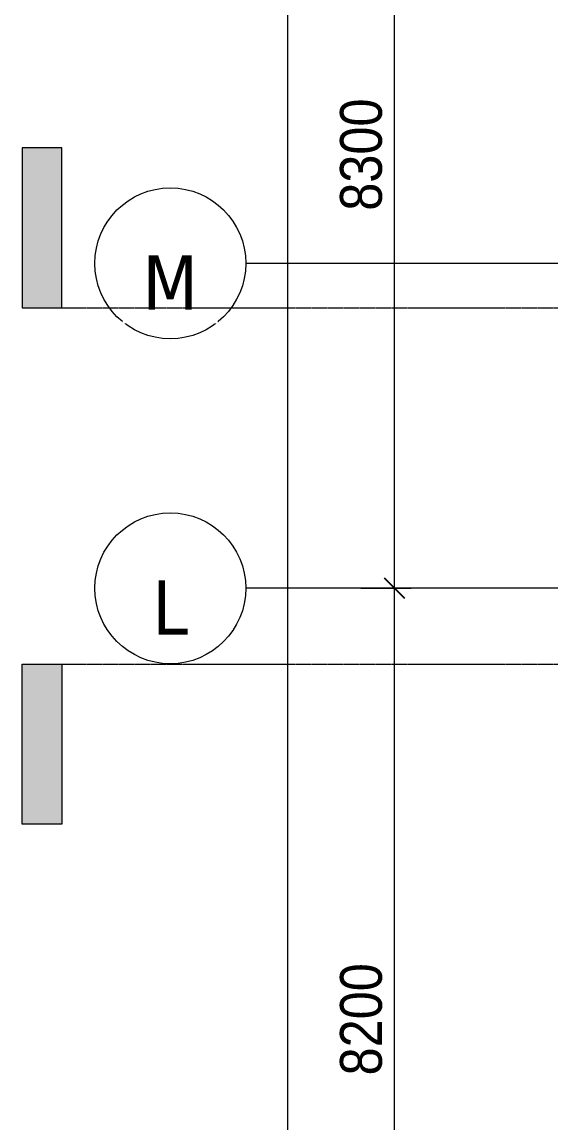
# Model space of a CAD drawing. Header units: millimetres. Extents: x 962 to 239635, y -15958 to 82755.
# Drawn here: x 90118 to 95167, y 64835 to 75339 of the extents above; entities that cross this region are included whole.
import ezdxf

# ---------------------------------------------------------------- set-up
doc = ezdxf.new("R2010")
doc.units = ezdxf.units.MM
doc.linetypes.add('Dash Dot 3_16_', pattern=[7.9375, 4.7625, -1.5875, 0, -1.5875])
doc.linetypes.add('Grid Line', pattern=[22.225, 12.7, -3.175, 3.175, -3.175])
for name, color, linetype, lineweight in [('A-ANNO-DIMS', 211, 'Continuous', 9), ('A-ANNO-DIMS-160', 211, 'Continuous', 9), ('G-ANNO-SYMB', 111, 'Continuous', 9), ('G-ANNO-SYMB-1', 111, 'Dash Dot 3_16_', 18), ('S-GRID-1', 1, 'Grid Line', 9), ('S-GRID-IDEN', 1, 'Continuous', 9)]:
    doc.layers.add(name, color=color, linetype=linetype, lineweight=lineweight)
doc.styles.add('Tahoma_B', font='tahomabd_0.ttf', dxfattribs={"height": 520})
doc.styles.add('UTM Avo', font='UTM Avo.ttf', dxfattribs={"width": 0.9, "height": 400})
doc.dimstyles.new('1_Dim_chi_tiet_2_5', dxfattribs={"dimscale": 304.8, "dimtxt": 399.720379, "dimasz": 0.629921, "dimexe": 0.524934, "dimexo": 0.0625, "dimgap": 0.052493, "dimtad": 1, "dimdec": 0, "dimrnd": 5, "dimzin": 0, "dimdsep": 46, "dimtxsty": 'UTM Avo', "dimblk1": 'OBLIQUE', "dimblk2": 'OBLIQUE', "dimsah": 1, "dimcen": 0.09, "dimdle": 0.524934, "dimazin": 0, "dimtfac": 1, "dimtdec": 4, "dimtix": 1, "dimtmove": 0, "dimatfit": 3, "dimfxl": 1.049869, "dimfxlon": 1, "dimtvp": 1, "dimtolj": 1, "dimtzin": 0, "dimarcsym": 2})

# ---------------------------------------------------------------- blocks, each defined once
blk = doc.blocks.new('Grid - M_Grid Head - Circle-353313-TKCS_MB TẦNG 2')
at = {"layer": 'S-GRID-IDEN'}
blk.add_circle((0, 0), 4.5, dxfattribs=at)
blk = doc.blocks.new('Section - 3_32_ x 3_8_-4701953-TKCS_MB TẦNG 2')
at = {"layer": 'G-ANNO-SYMB'}
blk.add_hatch(color=256, dxfattribs=at).paths.add_polyline_path([(0, 9.525), (0, 0), (-2.38125, 0), (-2.38125, 9.525)])
for p, q in [((0, 9.525), (-2.38125, 9.525)), ((-2.38125, 9.525), (-2.38125, 0)), ((0, 0), (0, 9.525)), ((-2.38125, 0), (0, 0))]:
    blk.add_line(p, q, dxfattribs=at)
blk = doc.blocks.new('DIMBLOCK2-TKCS_MB TẦNG 2')
at = {"layer": 'A-ANNO-DIMS-160'}
for p, q in [((92654, 17077), (92654, 78397)), ((92334, 78237), (92814, 78237)), ((92654, 78237), (92334, 78237)), ((92334, 17237), (92814, 17237)), ((92654, 17237), (92334, 17237))]:
    blk.add_line(p, q, dxfattribs=at)
at = {"layer": 'A-ANNO-DIMS-160', "lineweight": 25}
for p, q in [((92654, 78237), (92558, 78333)), ((92654, 78237), (92750, 78141)), ((92654, 17237), (92558, 17333)), ((92654, 17237), (92750, 17141))]:
    blk.add_line(p, q, dxfattribs=at)
at = {"layer": 'A-ANNO-DIMS-160', "color": 0, "insert": (92134, 47052), "char_height": 400, "width": 1643.29, "attachment_point": 1, "rotation": 90, "line_spacing_factor": 1.110334, "style": 'UTM Avo'}
blk.add_mtext('61000', dxfattribs=at)
blk = doc.blocks.new('_Oblique')
at = {"color": 0, "linetype": 'ByBlock', "lineweight": -2}
blk.add_line((-0.5, -0.5), (0.5, 0.5), dxfattribs=at)
blk = doc.blocks.new('DIMBLOCK9-TKCS_MB TẦNG 2')
at = {"layer": 'A-ANNO-DIMS-160', "lineweight": 25}
for p, q in [((93673, 69937), (93577, 70033)), ((93673, 69937), (93769, 69841)), ((93673, 61737), (93577, 61833)), ((93673, 61737), (93769, 61641))]:
    blk.add_line(p, q, dxfattribs=at)
at = {"layer": 'A-ANNO-DIMS-160'}
for p, q in [((93353, 69937), (93833, 69937)), ((93673, 69937), (93353, 69937)), ((93673, 61737), (93673, 69937)), ((93353, 61737), (93833, 61737)), ((93673, 61737), (93353, 61737))]:
    blk.add_line(p, q, dxfattribs=at)
at = {"layer": 'A-ANNO-DIMS-160', "color": 0, "insert": (93153, 65289), "char_height": 400, "width": 1314.64, "attachment_point": 1, "rotation": 90, "line_spacing_factor": 1.110334, "style": 'UTM Avo'}
blk.add_mtext('8200', dxfattribs=at)
blk = doc.blocks.new('DIMBLOCK10-TKCS_MB TẦNG 2')
at = {"layer": 'A-ANNO-DIMS-160'}
for p, q in [((93673, 69937), (93673, 78397)), ((93353, 78237), (93833, 78237)), ((93673, 78237), (93353, 78237)), ((93353, 69937), (93833, 69937)), ((93673, 69937), (93353, 69937))]:
    blk.add_line(p, q, dxfattribs=at)
at = {"layer": 'A-ANNO-DIMS-160', "lineweight": 25}
for p, q in [((93673, 78237), (93577, 78333)), ((93673, 78237), (93769, 78141)), ((93673, 69937), (93577, 70033)), ((93673, 69937), (93769, 69841))]:
    blk.add_line(p, q, dxfattribs=at)
at = {"layer": 'A-ANNO-DIMS-160', "color": 0, "insert": (93153, 73539), "char_height": 400, "width": 1314.64, "attachment_point": 1, "rotation": 90, "line_spacing_factor": 1.110334, "style": 'UTM Avo'}
blk.add_mtext('8300', dxfattribs=at)

msp = doc.modelspace()

# ---------------------------------------------------------------- linework, layer by layer
at = {"layer": 'G-ANNO-SYMB-1'}
msp.add_line((90498.7, 69211.5), (196677.7, 69211.5), dxfattribs=at)
at = {"layer": 'S-GRID-1'}
for p, q in [((96253.4, 73036.9), (92253.4, 73036.9)), ((96253.4, 69936.9), (92253.4, 69936.9))]:
    msp.add_line(p, q, dxfattribs=at)

# ---------------------------------------------------------------- block references
at = {"layer": 'G-ANNO-SYMB', "xscale": 159.9999999999999, "yscale": 159.9999999999999, "zscale": 159.9999999999999}
msp.add_blockref('Section - 3_32_ x 3_8_-4701953-TKCS_MB TẦNG 2', (90498.7, 72614.1), dxfattribs=at)
at = {"layer": 'G-ANNO-SYMB', "extrusion": (0, 0, -1), "xscale": 159.9999999999999, "yscale": 159.9999999999999, "zscale": 159.9999999999999, "rotation": 180}
msp.add_blockref('Section - 3_32_ x 3_8_-4701953-TKCS_MB TẦNG 2', (-90498.7, 69211.5), dxfattribs=at)
at = {"layer": 'S-GRID-IDEN', "xscale": 159.9999999999999, "yscale": 159.9999999999999, "zscale": 159.9999999999999, "rotation": 89.99999999999982}
for p in [(91533.4, 73036.9), (91533.4, 69936.9)]:
    msp.add_blockref('Grid - M_Grid Head - Circle-353313-TKCS_MB TẦNG 2', p, dxfattribs=at)

# ---------------------------------------------------------------- dimensions: what is measured, and where the dimension line sits
at = {"layer": 'A-ANNO-DIMS'}
for base, p1, p2, override, picture, middle in [((92653.9, 78236.9), (92333.9, 17236.9), (92333.9, 78236.9), {"dimpost": '<>', "dimfxl": 61000}, 'DIMBLOCK2-TKCS_MB TẦNG 2', (92430.9, 47736.9)), ((93672.6, 78236.9), (93352.6, 69936.9), (93352.6, 78236.9), {"dimpost": '<>', "dimfxl": 8300}, 'DIMBLOCK10-TKCS_MB TẦNG 2', (93449.6, 74086.9)), ((93672.6, 69936.9), (93352.6, 61736.9), (93352.6, 69936.9), {"dimpost": '<>', "dimfxl": 8200}, 'DIMBLOCK9-TKCS_MB TẦNG 2', (93449.6, 65836.9))]:
    dim = msp.add_linear_dim(base=base, p1=p1, p2=p2, angle=90, dimstyle='1_Dim_chi_tiet_2_5', override=override, dxfattribs=at)
    dim.commit()
    dim.dimension.update_dxf_attribs({"geometry": picture, "text_midpoint": middle})

# ---------------------------------------------------------------- next in the draw order: texts
at = {"layer": 'S-GRID-IDEN', "char_height": 520, "attachment_point": 5, "line_spacing_factor": 0.996129, "style": 'Tahoma_B', "bg_fill": 3, "box_fill_scale": 1.25, "bg_fill_color": 256, "bg_fill_true_color": 13158600, "bg_fill_transparency": 0}
for s, insert, width in [('\\pt2031.9988,4063.9976,6096.0016,8128.0004,10159.9992,12191.998,14224.002,16256.0008,18287.9996,20319.9984,22352.0024,24384.0012,26416,28447.9988,30479.9976,32512.0016,34544.0004,36575.9992,38607.998,40640.002,42672.0008,44703.9996,46735.9984,48768.0024,50800.0012,52832,54863.9988,56895.9976,58928.0016,60960.0004,62991.9992,65023.998;M', (91531.9, 72853.6), 646.4), ('\\pt2031.9988,4063.9976,6096.0016,8128.0004,10159.9992,12191.998,14224.002,16256.0008,18287.9996,20319.9984,22352.0024,24384.0012,26416,28447.9988,30479.9976,32512.0016,34544.0004,36575.9992,38607.998,40640.002,42672.0008,44703.9996,46735.9984,48768.0024,50800.0012,52832,54863.9988,56895.9976,58928.0016,60960.0004,62991.9992,65023.998;L', (91531.9, 69753.6), 412.8)]:
    msp.add_mtext(s, dxfattribs=dict(at, insert=insert, width=width))

# ---------------------------------------------------------------- next in the draw order: linework, layer by layer
at = {"layer": 'G-ANNO-SYMB-1'}
msp.add_line((90498.7, 72614.1), (196677.7, 72614.1), dxfattribs=at)

doc.saveas('drawing.dxf')
